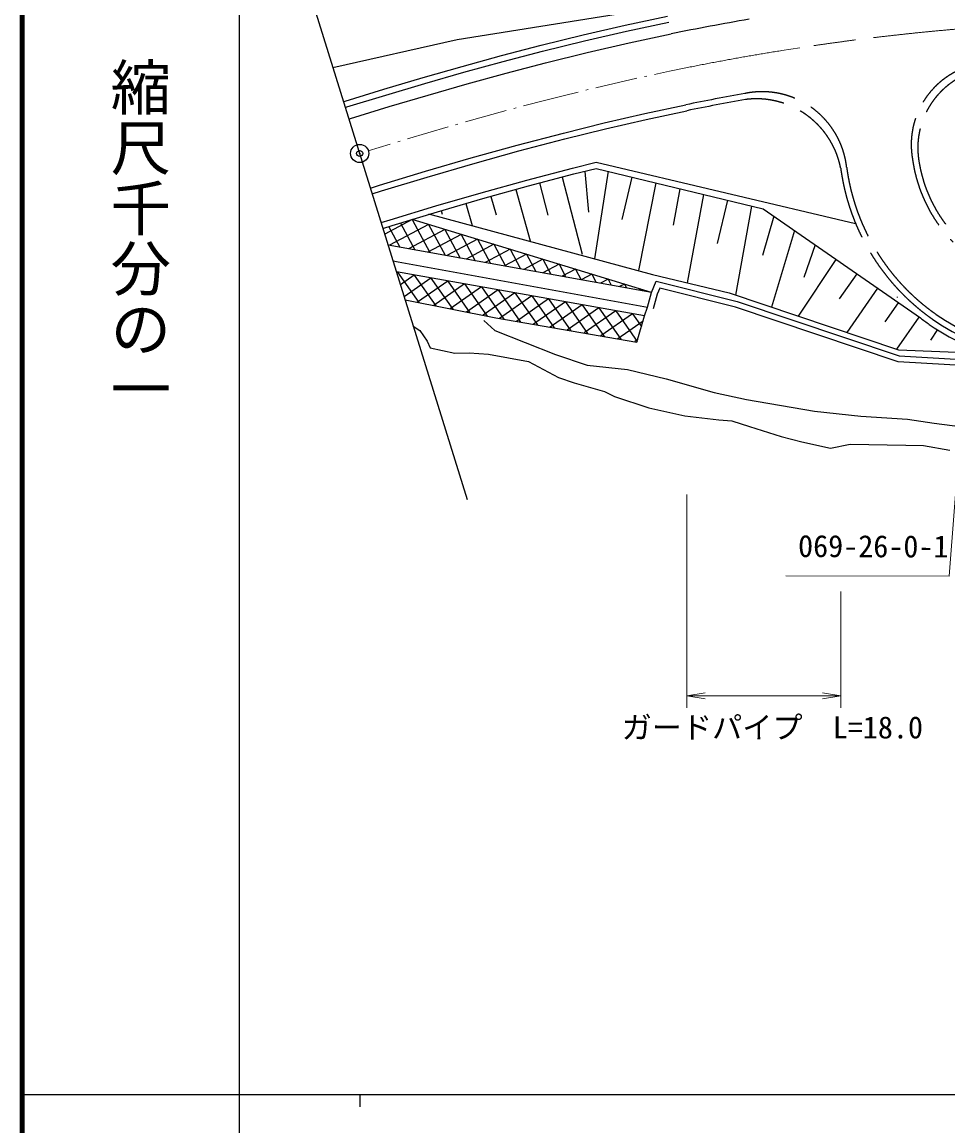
# Model space of a CAD drawing. Units: millimetres, scale not verified. Extents: x 40000 to 680000, y 20000 to 380000.
# Drawn here: x 40000 to 116746, y 202409 to 293897 of the extents above; entities that cross this region are included whole.
import ezdxf
from ezdxf.enums import TextEntityAlignment as Align

# ---------------------------------------------------------------- set-up
doc = ezdxf.new("R2010")
doc.units = ezdxf.units.MM
doc.header["$LTSCALE"] = 1000
doc.header["$PDMODE"] = 32
doc.header["$PDSIZE"] = 500
doc.linetypes.add('CHAIN', pattern=[18.5, 12, -1.5, 3.5, -1.5])
doc.linetypes.add('DASHED', pattern=[7.5, 6, -1.5])
for name, color, linetype, lineweight in [('M-BGD', 7, 'Continuous', 25), ('M-BMK', 2, 'CHAIN', 13), ('M-BMK-SRVR', 3, 'Continuous', 25), ('M-STR-HTXT', 7, 'Continuous', 13), ('M-TTL', 2, 'Continuous', 140), ('M-TTL-BAND', 7, 'Continuous', 25)]:
    doc.layers.add(name, color=color, linetype=linetype, lineweight=lineweight)
doc.layers.add('M-OTRS', color=6, linetype='Continuous')
doc.styles.add('@ＭＳ ゴシック', font='')
doc.styles.add('ＭＳ ゴシック', font='')
doc.styles.get('@ＭＳ ゴシック').set_extended_font_data('@MS Gothic')
doc.styles.get('ＭＳ ゴシック').set_extended_font_data('MS Gothic')

# ---------------------------------------------------------------- blocks, each defined once
blk = doc.blocks.new('open_arrow')
at = {"color": 0, "linetype": 'Continuous', "lineweight": -2}
blk.add_lwpolyline([(7.5, 1.25), (0, 0), (7.5, -1.25)], dxfattribs=at)

msp = doc.modelspace()

# ---------------------------------------------------------------- linework, layer by layer
at = {"layer": 'M-BGD'}
for p, q in [((58200, 314484), (76896, 254334)), ((76071, 292449), (96178, 295669)), ((89999, 293636), (93512, 294387)), ((90108, 293148), (93612, 293897)), ((83029, 291971), (86505, 292830)), ((86505, 292830), (89999, 293636)), ((86622, 292343), (90108, 293148)), ((90325, 292172), (93813, 292918)), ((65765, 290145), (76071, 292449)), ((79749, 291114), (83029, 291971)), ((83152, 291487), (86622, 292343)), ((86854, 291371), (90325, 292172)), ((76485, 290219), (79749, 291114)), ((79879, 290631), (83152, 291487)), ((83399, 290518), (86854, 291371)), ((73235, 289290), (76485, 290219)), ((76620, 289738), (79879, 290631)), ((80137, 289665), (83399, 290518)), ((69999, 288330), (73235, 289290)), ((73375, 288810), (76620, 289738)), ((76889, 288775), (80137, 289665)), ((66777, 287344), (69999, 288330)), ((70144, 287851), (73375, 288810)), ((73655, 287850), (76889, 288775)), ((66648, 287303), (66777, 287344)), ((66925, 286866), (70144, 287851)), ((70432, 286894), (73655, 287850)), ((66797, 286826), (66925, 286866)), ((67222, 285911), (70432, 286894)), ((91629, 286316), (95017, 287040)), ((91737, 285827), (95117, 286550)), ((67094, 285871), (67222, 285911)), ((84879, 284703), (88249, 285535)), ((88249, 285535), (91629, 286316)), ((88366, 285049), (91737, 285827)), ((81053, 283698), (84879, 284703)), ((85002, 284218), (88366, 285049)), ((77238, 282638), (81053, 283698)), ((81184, 283216), (85002, 284218)), ((77375, 282158), (81184, 283216)), ((73432, 281529), (77238, 282638)), ((73574, 281050), (77375, 282158)), ((81837, 280803), (85618, 281796)), ((85618, 281796), (87594, 282283)), ((87594, 282283), (109096, 277200)), ((69633, 280377), (73432, 281529)), ((69781, 279899), (73574, 281050)), ((81967, 280320), (85742, 281311)), ((84778, 281043), (86423, 274652)), ((85742, 281311), (87589, 281767)), ((86652, 281526), (86939, 278152)), ((88578, 281527), (87443, 274284)), ((87589, 281767), (101443, 278412)), ((90558, 281048), (89706, 277531)), ((68875, 280139), (69633, 280377)), ((78060, 279753), (81837, 280803)), ((78197, 279272), (81967, 280320)), ((80933, 280029), (82130, 275778)), ((82904, 280561), (83592, 277888)), ((92537, 280569), (91094, 273300)), ((94516, 280090), (93969, 277067)), ((69024, 279662), (69781, 279899)), ((74288, 278654), (78060, 279753)), ((74430, 278175), (78197, 279272)), ((78865, 279447), (79293, 277928)), ((96495, 279610), (95141, 272291)), ((98475, 279131), (97605, 275539)), ((70518, 277510), (74288, 278654)), ((70666, 277033), (74430, 278175)), ((74730, 278282), (74815, 277978)), ((76798, 278864), (77310, 277043)), ((100454, 278652), (99148, 271274)), ((101443, 278412), (114471, 269383)), ((69766, 277274), (70518, 277510)), ((72343, 277541), (70060, 276326)), ((71371, 277240), (72555, 275017)), ((72343, 277541), (73807, 274792)), ((92167, 271497), (72343, 277541)), ((73696, 277991), (92268, 272983)), ((102303, 277814), (101371, 274554)), ((69914, 276797), (70666, 277033)), ((70398, 276938), (71302, 275242)), ((73696, 277129), (70443, 275396)), ((75048, 276716), (72034, 275111)), ((76401, 276304), (73625, 274825)), ((73696, 277129), (75060, 274567)), ((75048, 276716), (76313, 274342)), ((76401, 276304), (77566, 274118)), ((104023, 276618), (102127, 270272)), ((92167, 271497), (70344, 275414)), ((77754, 275891), (75216, 274539)), ((79107, 275479), (76807, 274254)), ((77754, 275891), (78819, 273893)), ((79107, 275479), (80071, 273668)), ((105743, 275422), (104811, 272732)), ((80459, 275067), (78397, 273968)), ((81812, 274654), (79988, 273683)), ((80459, 275067), (81324, 273443)), ((81812, 274654), (82577, 273218)), ((70750, 274107), (71164, 274023)), ((71164, 274023), (91841, 270262)), ((83165, 274242), (81579, 273397)), ((83165, 274242), (83830, 272993)), ((84518, 273829), (83170, 273111)), ((84517, 273829), (85083, 272768)), ((107463, 274227), (104328, 269533)), ((91605, 269545), (71035, 273190)), ((71111, 273177), (71052, 273135)), ((71111, 273177), (72876, 270652)), ((72504, 272930), (71364, 272133)), ((73896, 272683), (71675, 271131)), ((72504, 272930), (74292, 270372)), ((73896, 272683), (75707, 270092)), ((85870, 273417), (84761, 272826)), ((85870, 273417), (86335, 272543)), ((87223, 273004), (86352, 272540)), ((87223, 273004), (87588, 272318)), ((92268, 272983), (98609, 271455)), ((109183, 273031), (107737, 270952)), ((75289, 272436), (72767, 270674)), ((76681, 272190), (74127, 270404)), ((75289, 272436), (77123, 269811)), ((78074, 271943), (75487, 270135)), ((76681, 272190), (78539, 269531)), ((78074, 271943), (79941, 269272)), ((88576, 272592), (87943, 272255)), ((88576, 272592), (88841, 272094)), ((89928, 272179), (89534, 271969)), ((89928, 272179), (90094, 271869)), ((91281, 271767), (91125, 271684)), ((91281, 271767), (91347, 271644)), ((92167, 271497), (92555, 272436)), ((92555, 272436), (99278, 270738)), ((92852, 271845), (92642, 271337)), ((99137, 270258), (92852, 271845)), ((110903, 271835), (108360, 268178)), ((71754, 270878), (79264, 269388)), ((79466, 271696), (76848, 269866)), ((80859, 271449), (78208, 269597)), ((79466, 271696), (81327, 269034)), ((82251, 271203), (79578, 269334)), ((80859, 271449), (82713, 268796)), ((83644, 270956), (80979, 269093)), ((82251, 271203), (84100, 268558)), ((83644, 270956), (85486, 268320)), ((91841, 270262), (92167, 271497)), ((92642, 271337), (92325, 270134)), ((98609, 271455), (112643, 266738)), ((85036, 270709), (82381, 268853)), ((86429, 270462), (83782, 268612)), ((85036, 270709), (86872, 268082)), ((87821, 270216), (85184, 268372)), ((86429, 270462), (88259, 267844)), ((89214, 269969), (86585, 268131)), ((87821, 270216), (89645, 267607)), ((89214, 269969), (90987, 267433)), ((91605, 269545), (91841, 270262)), ((112610, 265728), (99137, 270258)), ((99278, 270738), (112706, 266223)), ((112623, 270639), (111525, 269061)), ((78265, 269165), (79176, 268337)), ((79264, 269388), (90971, 267379)), ((90606, 269722), (87987, 267891)), ((91478, 269111), (89388, 267651)), ((90606, 269722), (91347, 268663)), ((90971, 267379), (91605, 269545)), ((114342, 269443), (112496, 266787)), ((72430, 268703), (72965, 268338)), ((72965, 268338), (73581, 267450)), ((79176, 268337), (84213, 266358)), ((115874, 268417), (115312, 267536)), ((73581, 267450), (73833, 266894)), ((91029, 267577), (90790, 267410)), ((73833, 266894), (75861, 266444)), ((75861, 266444), (77060, 266490)), ((77060, 266490), (78664, 266384)), ((78664, 266384), (81970, 265776)), ((84213, 266358), (86830, 265464)), ((112643, 266738), (119949, 266448)), ((81970, 265776), (84457, 264440)), ((86830, 265464), (90193, 265109)), ((123684, 265097), (112610, 265728)), ((112706, 266223), (123712, 265597)), ((84457, 264440), (85765, 263993)), ((90193, 265109), (93382, 264323)), ((85765, 263993), (88267, 263281)), ((93382, 264323), (97358, 263205)), ((88267, 263281), (89112, 262859)), ((89112, 262859), (91953, 261915)), ((97358, 263205), (100041, 262610)), ((100041, 262610), (105691, 261642)), ((91953, 261915), (94935, 261253)), ((94935, 261253), (97759, 260939)), ((97759, 260939), (98836, 260856)), ((98836, 260856), (100294, 260376)), ((105691, 261642), (109525, 261232)), ((109525, 261232), (113392, 260974)), ((113392, 260974), (115602, 260644)), ((100294, 260376), (102928, 259557)), ((115602, 260644), (119067, 260195)), ((102928, 259557), (104626, 259102)), ((104626, 259102), (107011, 258572)), ((107011, 258572), (108651, 258912)), ((108651, 258912), (113248, 258830)), ((113248, 258830), (114731, 258814)), ((114731, 258814), (116909, 258408))]:
    msp.add_line(p, q, dxfattribs=at)
for centre, radius, start, end in [((134543, 94046), 203000, 99.72177, 101.57449), ((134543, 94046), 197000, 100.12341, 101.57449), ((134543, 94046), 196500, 100.1333, 101.57449), ((125945, 284213), 18750, 224.30372, 224.51472), ((125945, 284213), 18750, 232.27192, 235.04496), ((125945, 284213), 18250, 235.04496, 282.44519), ((125945, 284213), 17750, 235.04496, 282.44519), ((125945, 284213), 18750, 235.04496, 282.44519)]:
    msp.add_arc(centre, radius, start, end, dxfattribs=at)
at = {"layer": 'M-BGD', "linetype": 'DASHED'}
for centre, radius, start, end in [((120496, 283749), 6793, 98.20248, 189.88286), ((120891, 283467), 6642, 101.5997, 187.06108), ((101345, 281074), 7051, 6.33499, 101.68445), ((100866, 280412), 7124, 11.10968, 97.21634), ((125945, 284213), 18250, 187.64474, 224.30372), ((125945, 284213), 17750, 187.64474, 224.30372), ((125945, 284213), 12250, 187.64474, 224.30372), ((125945, 284213), 11750, 187.64474, 224.30372), ((125945, 284213), 17750, 224.30372, 235.04496), ((125945, 284213), 18250, 224.30372, 235.04496)]:
    msp.add_arc(centre, radius, start, end, dxfattribs=at)
at = {"layer": 'M-BMK'}
for p, q in [((102977, 291539), (104459, 291770)), ((93680, 289827), (95150, 290128)), ((87559, 288455), (90970, 289242)), ((91604, 289382), (91800, 289425)), ((92435, 289563), (93680, 289827)), ((86733, 288256), (86927, 288303)), ((81574, 286944), (83412, 287424)), ((83412, 287424), (84866, 287794)), ((84866, 287794), (86102, 288101)), ((76753, 285619), (80125, 286555)), ((80753, 286724), (80946, 286776)), ((71953, 284218), (75311, 285207)), ((75935, 285386), (76128, 285441)), ((68701, 283228), (70517, 283785)), ((71139, 283974), (71331, 284031))]:
    msp.add_line(p, q, dxfattribs=at)
for start, end in [(93.44278, 98.65133), (99.08108, 101.35965)]:
    msp.add_arc((134543, 94046), 200000, start, end, dxfattribs=at)
at = {"layer": 'M-BMK-SRVR'}
for radius in [750, 30]:
    msp.add_circle((67984, 283007), radius, dxfattribs=at)
at = {"layer": 'M-OTRS'}
msp.add_point((67984, 283007), dxfattribs=at)
at = {"layer": 'M-STR-HTXT'}
for p, q in [((95117, 254756), (95117, 237065)), ((107857, 246691), (107857, 237065)), ((95117, 238065), (107857, 238065))]:
    msp.add_line(p, q, dxfattribs=at)
msp.add_lwpolyline([(119914, 287650), (116848, 247970), (103319, 248012)], dxfattribs=at)
at = {"layer": 'M-TTL'}
msp.add_line((40000, 380000), (40000, 20000), dxfattribs=at)
at = {"layer": 'M-TTL-BAND'}
for p, q in [((58000, 370000), (58000, 20000)), ((40000, 205000), (579000, 205000)), ((68000, 205000), (68000, 204000))]:
    msp.add_line(p, q, dxfattribs=at)

# ---------------------------------------------------------------- block references
at = {"layer": 'M-STR-HTXT', "xscale": 200, "yscale": 200}
msp.add_blockref('open_arrow', (95117, 238065), dxfattribs=at)
at = {"layer": 'M-STR-HTXT', "xscale": 200, "yscale": 200, "rotation": 180}
msp.add_blockref('open_arrow', (107857, 238065), dxfattribs=at)

# ---------------------------------------------------------------- texts
at = {"layer": 'M-STR-HTXT', "style": 'ＭＳ ゴシック'}
msp.add_text('069-26-0-1', height=1833, rotation=359.824, dxfattribs=at).set_placement((104322, 249009), align=Align.BOTTOM_LEFT)
msp.add_text('ガードパイプ\u3000L=18.0', height=1833, dxfattribs=at).set_placement((89697, 233973), align=Align.BOTTOM_LEFT)
at = {"layer": 'M-TTL-BAND', "style": '@ＭＳ ゴシック'}
msp.add_text('縮尺千分の一', height=3666, rotation=270, dxfattribs=at).set_placement((49777, 261030), align=Align.MIDDLE_RIGHT)

doc.saveas('drawing.dxf')
